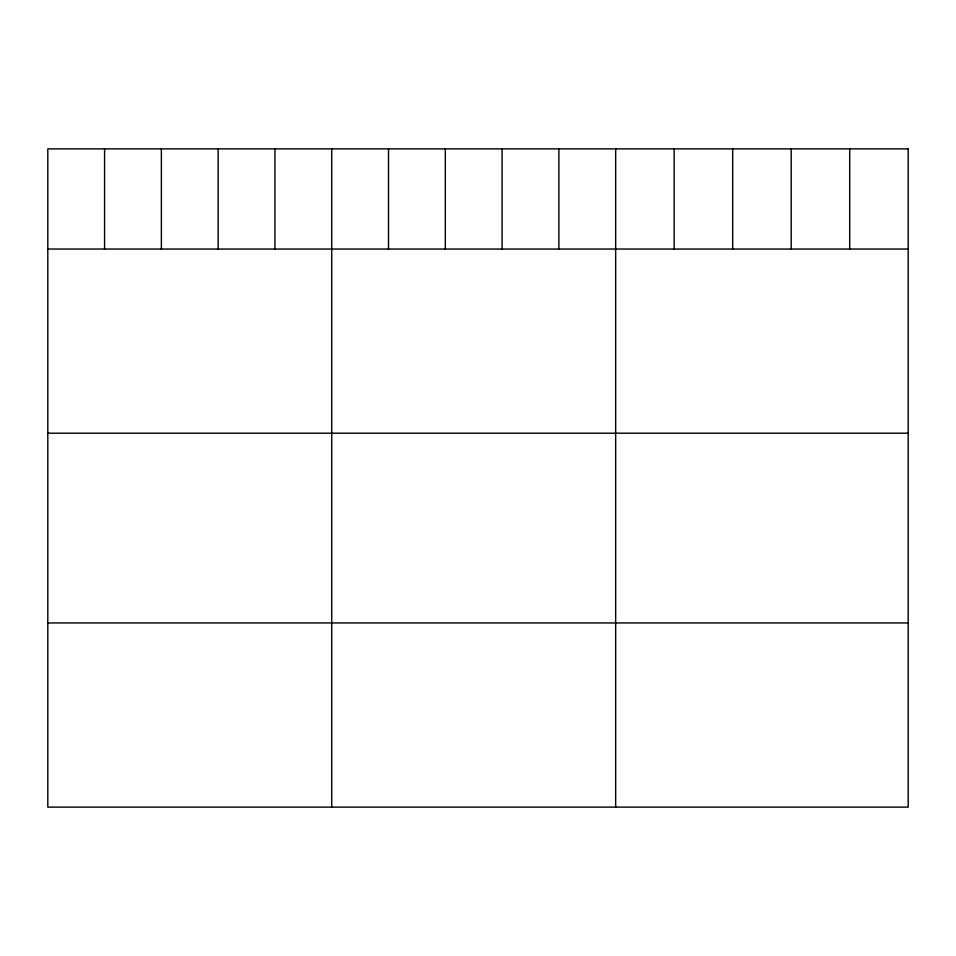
<?xml version="1.0" encoding="UTF-8"?>
<svg xmlns="http://www.w3.org/2000/svg" width="956" height="956" viewBox="0 0 956 956"><rect width="100%" height="100%" fill="white"/><g stroke="black" fill="none" stroke-linecap="round" stroke-linejoin="round"><path stroke-width="1.43" d="M47.8 249.038L908.2 249.038M47.8 433.199L908.2 433.199M47.8 622.942L908.2 622.942M849.693 148.885L849.693 249.038M791.186 148.885L791.186 249.038M732.678 148.885L732.678 249.038M674.171 148.885L674.171 249.038M615.664 148.885L615.664 807.115M558.878 148.885L558.878 249.038M502.091 148.885L502.091 249.038M445.305 148.885L445.305 249.038M388.518 148.885L388.518 249.038M331.732 148.885L331.732 807.115M274.946 148.885L274.946 249.038M218.159 148.885L218.159 249.038M161.373 148.885L161.373 249.038M104.586 148.885L104.586 249.038M908.2 148.885L47.8 148.885L47.8 807.115L908.2 807.115L908.2 148.885"/></g></svg>
